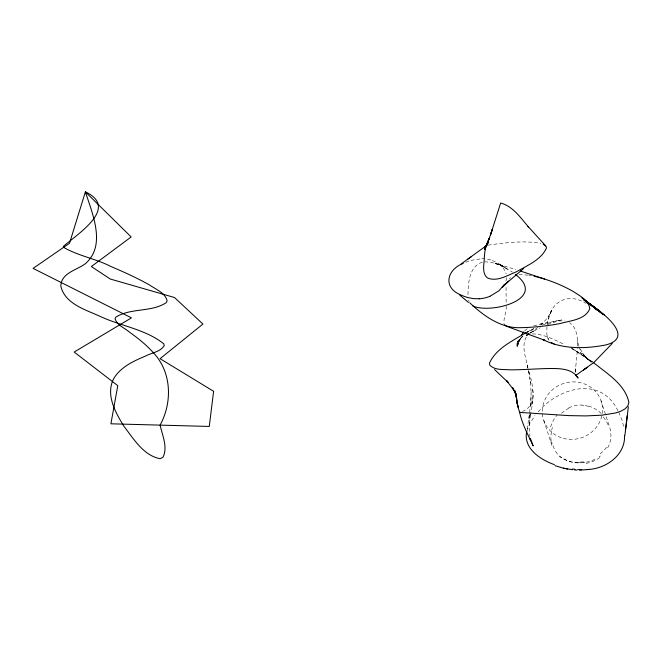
<?xml version="1.0" encoding="UTF-8"?>
<svg xmlns="http://www.w3.org/2000/svg" width="662" height="662" viewBox="0 0 662 662"><rect width="100%" height="100%" fill="white"/><g stroke="black" fill="none" stroke-linecap="round" stroke-linejoin="round"><path stroke-width="0.5" stroke-dasharray="3.31 2.48" d="M575.286 372.342L575.667 366.467M528.425 370.828L530.411 381.966L531.139 392.359L531.131 391.523L530.899 401.296L529.459 414.064M530.998 396.712L530.378 406.352M577.57 346.019C577.628 337.901 577.132 327.756 569.668 322.824M506.182 306.109C506.703 312.133 503.377 317.81 503.964 323.751M575.286 371.903L577.512 348.535M506.049 287.366L506.14 303.519M546.928 326.771L546.853 334.782L549.055 340.392M529.757 419.096L530.328 413.758L529.211 424.284L529.327 422.563L529.857 436.515M530.163 415.289C534.06 400.791 533.944 385.797 528.806 371.572M506.629 277.701L505.768 281.615M531.76 405.194L532.893 398.524M529.459 414.437L527.192 428.562L527.606 425.964M528.806 418.425L529.434 414.611M547.242 324.397C549.228 303.229 566.531 291.272 586.151 303.386M551.636 430.134L552.431 427.42M548.26 319.39L552.108 309.477L549.452 315.029L549.857 314.318L545.927 319.746L541.011 324.703M526.77 431.219L529.799 423.473L534.962 415.678M520.299 338.414L516.765 347.757L520.051 339.358L516.468 346.077L521.002 337.951L516.368 344.406L522.227 336.577L516.434 342.75L523.013 335.915M607.683 447.793C611.638 441.14 611.804 432.749 609.123 425.6L601.046 400.816M526.224 337.074C521.019 346.607 526.174 357.927 527.763 367.84M538.206 411.872C558.786 387.485 600.848 375.362 617.82 410.581M524.668 330.834L527.581 328.451M509.434 278.76L510.567 277.734M561.533 413.171L568.823 408.049M537.801 327.491L530.204 333.044L533.754 330.983L529.708 333.259L540.357 327.756M600.343 456.002L599.151 456.863M525.256 333.905L533.87 328.683M526.911 332.117L533.721 328.675M525.653 332.763L534.457 328.327M594.989 459.329C582.957 465.204 566.771 463.789 557.081 454.107M522.335 411.425C531.652 408.421 534.755 397.498 532.579 388.726M547.598 324.529L561.848 319.754L533.216 325.87M542.12 325.083L556.08 320.946L564.727 320.805M482.333 262.152C468.928 266.505 468.166 283.427 467.968 295.285M470.98 260.348L481.771 258.701M488.142 245.122C505.52 242.697 523.427 240.339 540.854 243.326M539.853 324.041L547.747 322.46M584.778 462.481L583.495 462.63M518.983 274.656L527.928 275.102M484.634 261.804L490.6 262.21L502.681 265.611L493.877 262.98L504.179 267.1L512.388 272.14M532.372 333.88C544.056 334.029 554.69 339.846 564.959 344.819M528.806 275.251L531.437 275.715M588.41 406.344L587.153 406.021A29.335 29.26 -33.3 0 0 583.967 405.483M498.751 264.428L515.822 269.542M492.371 260.514L496.864 262.582L507.473 269.186L498.759 264.204L504.179 267.1M566.755 460.413L559.771 456.532M571.48 348.435L593.533 362.569M592.697 362.023L570.611 347.442L586.499 357.836L583.992 356.007L591.24 361.576L580.442 352.573L591.77 362.768M498.858 263.857L503.633 268.433L506.273 273.845M591.116 362.139L583.396 354.509L587.955 359.731L582.121 352.813L585.969 357.885L578.803 347.111L580.077 349.453M618.738 412.203L622.239 420.693L624.051 428.455M547.16 336.387L548.252 339.192M578.696 346.234L577.471 340.599L577.578 342.262M468.679 300.143L469.159 301.533M543.792 420.478L552.091 445.907M528.59 370.703L529.451 374.138M527.937 368.138L526.878 363.868L528.152 368.991M551.396 443.482L550.941 440.95M530.411 381.966L530.618 383.132L529.749 377.952M481.779 258.643A34.275 30.601 -38.4 0 1 492.387 260.48M465.816 262.268A43.949 39.364 -38 0 1 470.988 260.406M551.082 440.892A26.877 20.845 -62.9 0 1 551.818 430.151M557.33 453.851A30.717 24.593 -59.5 0 1 552.464 443.027M578.174 462.937A26.381 17.75 -0.7 0 1 566.622 460.562M580.26 462.316A27.821 20.15 -1 0 1 578.24 462.283M583.388 461.861A29.335 23.153 -1.2 0 1 580.26 462.026M599.747 457.516A30.659 27.746 1.3 0 1 584.968 463.549M606.541 447.272A31.627 25.859 -7.6 0 1 598.953 454.595M603.322 416.994A31.627 30.535 43 0 1 608.486 425.832M588.485 406.087A30.659 30.419 -84 0 1 601.518 413.742M581.915 405.21A27.821 27.688 38 0 1 583.975 405.384M568.749 407.916A26.463 26.058 22 0 1 581.915 405.036M550.627 426.916A30.717 28.474 -64.6 0 1 557.247 414.9M563.329 438.335A30.27 28.59 -18.1 0 0 601.824 403.514A30.27 28.59 -18.1 0 0 552.1 390.084A30.27 28.59 -18.1 0 0 563.329 438.335"/><path stroke-width="0.99" d="M624.572 435.563C625.3 455.812 605.002 469.375 586.4 469.54M624.878 435.431L628.354 406.857M625.648 429.026L627.262 415.637M526.77 431.219C522.897 448.315 540.523 459.842 554.45 464.641M612.309 343.404L593.855 362.519L575.791 375.412L578.1 378.076C572.125 368.006 558.496 368.477 548.169 368.535C535.351 368.8 522.558 369.892 509.732 369.826C503.153 369.206 494.779 370.463 489.855 365.159L489.45 363.198C496.095 348.286 512.876 340.839 526.083 332.564M491.461 231.957L492.42 229.069L490.451 235.151L500.662 203.002C513.216 206.453 520.58 217.839 528.624 227.132L527.978 226.412L545.687 245.834M543.254 244.154L546.142 246.521L546.448 248.101C541.019 260.034 527.167 265.462 516.434 271.784C507.514 275.251 497.021 282.178 487.331 277.883C482.176 273.497 483.723 265.859 484.212 259.918C484.46 251.99 485.635 244.617 489.64 237.542L487.249 244.005L491.369 232.23M489.226 238.643L489.64 237.542M488.266 242.466L485.263 246.636L484.791 249.45L488.283 241.671L484.841 247.82L488.44 242.358M504.535 284.188L499.016 290.742L490.062 296.187M521.689 334.922L523.51 331.976M485.263 246.636L487.091 245.428M502.417 287.3L508.548 281.085L504.626 284.801L523.741 268.441M485.676 246.165L461.207 263.898M471.468 256.608L467.653 259.281M528.706 333.979L526.464 335.386L528.905 333.863M463.309 263.36C446.536 269.691 442.63 287.995 461.257 295.111A43.949 40.415 -44.7 0 0 468.572 297.718L473.711 298.661L479.18 298.761M520.133 412.161L519.653 412.327C522.177 424.201 528.086 434.926 533.158 445.857L530.336 438.476M588.832 469.49L579.457 470.152M577.794 469.515L581.699 469.672M574.591 469.937L577.032 470.094M572.382 469.01L575.046 469.292M572.407 469.73L563.337 468.175L555.004 465.659M563.337 468.175L567.615 469.002M534.126 276.244C547.78 279.364 560.962 284.561 573.168 291.421C579.622 295.757 588.634 300.118 589.792 308.666C585.307 319.945 570.114 320.565 559.953 323.586C546.688 326.068 533.216 327.483 519.728 327.69C500.513 328.153 483.094 315.435 469.788 302.807M520.349 271.006L544.644 279.066M507.092 326.49L544.793 340.309L543.006 339.623C562.394 349.387 585.282 348.998 606.069 344.877C637.167 336.635 598.489 309.651 587.881 302.633M554.218 344.066L551.223 342.444M472.676 305.877C490.087 314.326 548.409 299.439 515.367 274.416M506.364 326.2L504.436 324.703M595.221 308.442L600.74 312.224M584.985 300.565L599.573 311.264L583.925 299.911L586.284 301.516M583.843 299.77L590.909 304.495L602.875 314.293L582.014 297.842L597.869 310.536L589.916 303.85M593.483 362.594C606.922 373.6 625.151 384.266 628.892 402.463L627.775 405.988L625.052 408.876L620.923 411.185L615.577 412.972L602.006 415.173L585.903 415.91L568.832 415.62L519.703 412.409L517.866 406.965L516.484 397.39L516.832 402.198L518.156 407.006L516.832 402.198L515.971 393.584L516.501 398.135L514.672 390.53L515.83 394.171L512.421 387.303L513.985 390.348L506.389 380.327L508.209 382.512L494.564 369.562M599.573 311.264L591.886 305.439L604.414 315.137M459.825 295.161L468.489 302.468M575.766 375.404L575.493 374.51M530.154 438.443L530.51 440.213L530.179 438.36M490.079 296.245A34.275 31.619 -47.3 0 1 479.18 298.81M63.37 246.421L63.345 247.183C77.76 255.772 95.717 258.668 110.852 266.472C123.968 272.057 136.993 277.932 149.43 284.917C155.669 289.335 165.152 292.662 167.138 300.805L166.27 302.65C151.366 312.497 130.886 307.64 115.833 317.139L115.064 318.869C117.215 325.547 125.135 328.153 130.042 332.556C138.168 338.332 145.988 344.612 152.699 352.018C171.698 371.374 172.716 402.041 160.088 425.12C162.314 435.331 167.941 446.924 163.084 457.136L160.163 458.725C143.53 455.588 133.608 438.823 123.976 426.32C115.486 412.592 105.382 394.784 113.674 378.697C120.542 367.038 133.443 361.129 145.425 356.09C151.573 352.755 160.361 351.977 164.234 345.647L163.82 343.868C145.913 329.444 121.436 326.2 100.798 316.693C86.151 309.874 64.802 304.073 60.83 286.075C61.152 272.901 76.684 270.187 85.282 263.757C106.557 245.569 92.349 213.586 85.381 191.848C119.499 207.951 77.479 233.835 63.37 246.421M213.611 391.308L209.266 426.444L110.91 423.804L117.786 385.656L74.169 352.043L131.448 317.868L33.1 268.383L69.502 243.285L85.381 191.848L131.167 236.946L91.348 266.546L110.281 279.025L174.503 297.511L202.928 324.057L160.063 358.68L213.611 391.308M587.227 367.344L583.553 369.942L587.227 367.344"/></g></svg>
